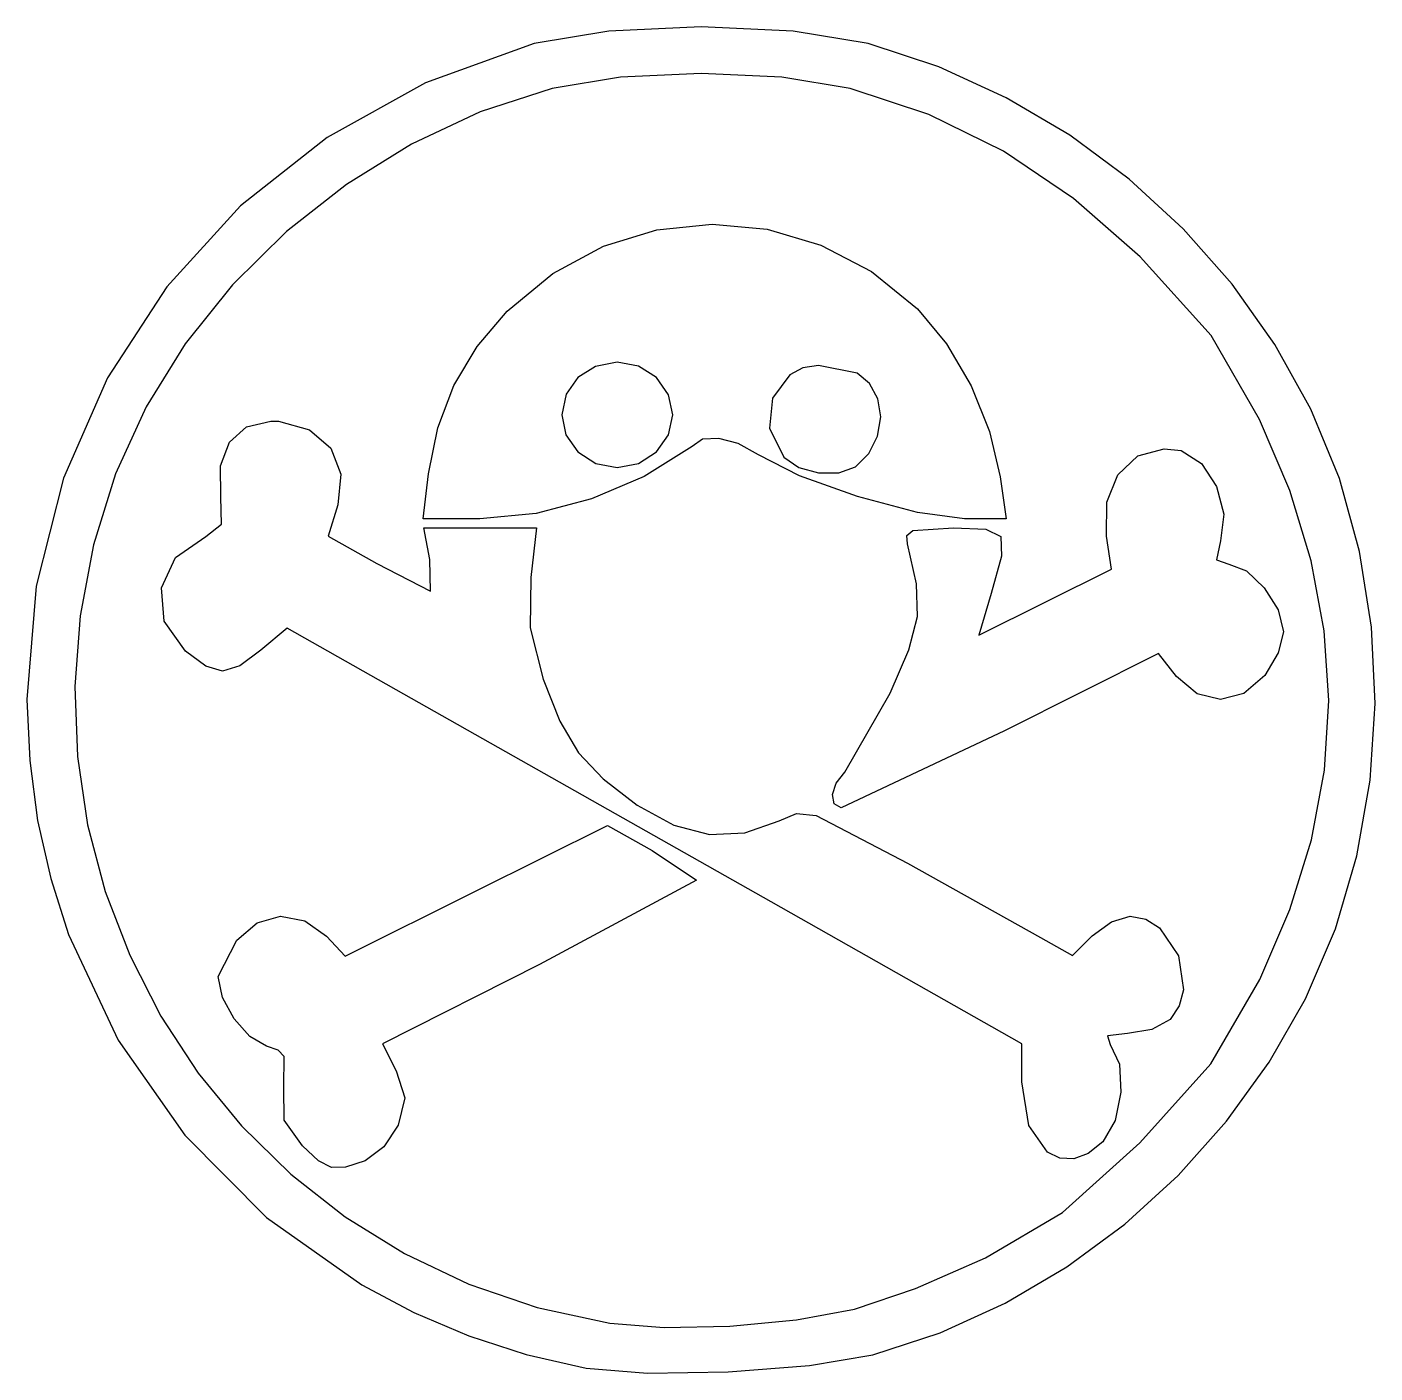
# Model space of a CAD drawing. Extents: x 96.5 to 112.5, y 143.7 to 159.7.
import ezdxf

# ---------------------------------------------------------------- set-up
doc = ezdxf.new("R2010")
doc.units = 0
doc.layers.add('SilkS', color=7, linetype='CONTINUOUS')

msp = doc.modelspace()

# ---------------------------------------------------------------- linework, layer by layer
at = {"layer": 'SilkS', "color": 7}
for points in [[(104.53798, 159.6732), (103.44356, 159.6242), (102.55462, 159.47717), (101.26339, 159.01081), (100.09663, 158.36151), (99.069039, 157.54826), (98.195311, 156.59011), (97.490153, 155.50607), (96.968267, 154.31515), (96.644353, 153.0364), (96.533115, 151.68881), (96.565295, 150.96316), (96.660155, 150.2542), (96.81521, 149.56491), (97.02796, 148.89828), (97.616559, 147.64491), (98.405983, 146.51798), (99.376263, 145.54136), (100.50743, 144.7389), (101.1271, 144.41045), (101.77951, 144.13449), (102.46215, 143.91401), (103.17253, 143.752), (103.90218, 143.693), (104.86015, 143.7064), (105.82492, 143.782), (106.57495, 143.90953), (107.37693, 144.1708), (108.14807, 144.52054), (108.88098, 144.95265), (109.56828, 145.46108), (110.20261, 146.03976), (110.77657, 146.68261), (111.28278, 147.38356), (111.71387, 148.13654), (112.06893, 148.96513), (112.32504, 149.83442), (112.48204, 150.73069), (112.53984, 151.64026), (112.49824, 152.54941), (112.35721, 153.44444), (112.11658, 154.31166), (111.77623, 155.13737), (111.34818, 155.90531), (110.84163, 156.61968), (110.26315, 157.27504), (109.61929, 157.86599), (108.91662, 158.3871), (108.16169, 158.83296), (107.36107, 159.19814), (106.52132, 159.47724), (105.63238, 159.62427), (104.53795, 159.67327)], [(104.53677, 159.120047), (103.57869, 159.075605), (102.76892, 158.942794), (101.915226, 158.66426), (101.097187, 158.281336), (100.326176, 157.804364), (99.614073, 157.244191), (98.972768, 156.610122), (98.413114, 155.91249), (97.946992, 155.162147), (97.585772, 154.368916), (97.323258, 153.527104), (97.163061, 152.682713), (97.100016, 151.842455), (97.131538, 151.012531), (97.253495, 150.200178), (97.461751, 149.411077), (97.752687, 148.652985), (98.122175, 147.931582), (98.566593, 147.253588), (99.082324, 146.626234), (99.665233, 146.05521), (100.31119, 145.548263), (101.01709, 145.110566), (101.778799, 144.749865), (102.592186, 144.472362), (103.453632, 144.284775), (104.100621, 144.233615), (104.87835, 144.249119), (105.670034, 144.324049), (106.360432, 144.452208), (107.082351, 144.69767), (107.914859, 145.05889), (108.828497, 145.598391), (109.74834, 146.425214), (110.591181, 147.365207), (111.171507, 148.365663), (111.529626, 149.196621), (111.785422, 150.02396), (111.938902, 150.849749), (111.989546, 151.676056), (111.937351, 152.503394), (111.783356, 153.334353), (111.526525, 154.16996), (111.166856, 155.012287), (110.594281, 156.011708), (109.749372, 156.944468), (108.960789, 157.637449), (108.126732, 158.200204), (107.243582, 158.634803), (106.306687, 158.943829), (105.495369, 159.076121)], [(104.668028, 157.331008), (105.322768, 157.271062), (105.959422, 157.083993), (106.559902, 156.769285), (107.106123, 156.327452), (107.450288, 155.91249), (107.743293, 155.413295), (107.96395, 154.872243), (108.090043, 154.333774), (108.158771, 153.833029), (107.663712, 153.833029), (107.107674, 153.908993), (106.394537, 154.098647), (105.705173, 154.345659), (105.218382, 154.595256), (104.979638, 154.727032), (104.748128, 154.789561), (104.554857, 154.779216), (104.430834, 154.691364), (103.863427, 154.338415), (103.237108, 154.07073), (102.580301, 153.895547), (101.912125, 153.833018), (101.238263, 153.833018), (101.301308, 154.369421), (101.410345, 154.912539), (101.602584, 155.41742), (101.877502, 155.880441), (102.233036, 156.29902), (102.777704, 156.74757), (103.377668, 157.068997), (104.013806, 157.263301)], [(103.541482, 155.692864), (103.285167, 155.643771), (103.075876, 155.510447), (102.9348, 155.31201), (102.882609, 155.06913), (102.932734, 154.830386), (103.075876, 154.627813), (103.289302, 154.492421), (103.541482, 154.444878), (103.793664, 154.492421), (104.007604, 154.627813), (104.15023, 154.830386), (104.200355, 155.06913), (104.15023, 155.307874), (104.007604, 155.510447), (103.793664, 155.64584)], [(105.930484, 155.655659), (105.745482, 155.625687), (105.589937, 155.54352), (105.386332, 155.265501), (105.35119, 154.909968), (105.519139, 154.565284), (105.697423, 154.443846), (105.931, 154.379766), (106.171813, 154.380296), (106.371283, 154.451611), (106.528898, 154.608189), (106.632249, 154.815929), (106.67204, 155.043304), (106.636385, 155.258797), (106.536647, 155.440179), (106.391439, 155.563171)], [(99.430622, 154.995232), (99.521572, 154.992137), (99.888475, 154.889301), (100.141689, 154.671226), (100.260546, 154.36582), (100.225922, 154.000984), (100.111202, 153.627363), (100.687909, 153.301801), (101.324562, 152.975723), (101.314746, 153.35141), (101.243949, 153.726582), (101.914191, 153.726582), (102.583918, 153.726582), (102.514671, 153.136952), (102.506416, 152.54164), (102.661446, 151.930825), (102.861434, 151.43008), (103.083126, 151.055944), (103.373546, 150.745368), (103.780239, 150.435311), (104.213807, 150.197598), (104.639103, 150.087526), (105.056132, 150.105095), (105.464892, 150.250306), (105.672113, 150.335571), (105.903108, 150.31025), (106.986765, 149.74646), (108.566512, 148.861759), (108.949433, 148.649886), (109.183013, 148.883463), (109.410903, 149.047796), (109.630529, 149.116524), (109.816565, 149.079318), (109.978829, 148.978033), (110.206204, 148.645235), (110.264081, 148.242158), (110.214991, 148.052507), (110.105435, 147.891276), (109.887878, 147.77242), (109.601591, 147.72281), (109.362845, 147.695939), (109.394886, 147.594138), (109.503923, 147.359008), (109.521491, 147.027763), (109.454314, 146.690316), (109.309102, 146.436067), (109.133919, 146.300159), (108.961837, 146.23763), (108.799054, 146.244879), (108.652295, 146.315677), (108.429569, 146.631936), (108.344302, 147.150249), (108.344302, 147.601385), (105.36929, 149.285519), (101.008316, 151.752036), (99.622871, 152.534933), (99.311779, 152.27345), (99.060115, 152.089483), (98.85651, 152.026954), (98.656522, 152.084831), (98.415709, 152.2626), (98.16353, 152.6202), (98.128906, 153.015525), (98.298404, 153.375194), (98.658073, 153.625823), (98.843591, 153.768968), (98.83687, 154.095046), (98.830679, 154.46143), (98.9361, 154.7441), (99.14022, 154.927552)], [(110.035143, 154.666572), (110.237713, 154.643315), (110.479042, 154.492421), (110.657326, 154.218019), (110.742594, 153.887808), (110.704869, 153.57103), (110.656295, 153.346754), (110.805123, 153.297663), (111.014411, 153.217047), (111.225252, 153.014993), (111.388031, 152.75351), (111.453143, 152.493576), (111.388031, 152.241912), (111.230935, 151.972161), (110.983404, 151.760288), (110.705385, 151.687941), (110.427366, 151.755121), (110.18242, 151.962343), (109.967962, 152.235194), (108.138617, 151.318971), (106.201267, 150.403264), (106.116002, 150.448741), (106.097402, 150.559329), (106.141326, 150.697304), (106.24468, 150.824428), (106.782115, 151.763905), (107.005357, 152.278086), (107.105607, 152.675477), (107.095791, 153.060985), (106.987273, 153.538992), (106.981584, 153.63666), (107.049799, 153.694019), (107.532973, 153.726576), (107.918479, 153.712633), (108.095213, 153.623749), (108.103468, 153.391722), (107.982026, 152.946788), (107.833717, 152.454312), (108.622816, 152.844985), (109.411914, 153.235658), (109.349385, 153.627366), (109.353513, 154.030442), (109.486836, 154.358071), (109.722998, 154.580278)], [(103.425211, 150.193976), (103.954894, 149.896836), (104.484576, 149.542852), (102.620092, 148.543947), (100.755605, 147.601369), (100.915802, 147.281493), (101.019672, 146.960583), (100.940607, 146.636053), (100.769559, 146.377671), (100.547867, 146.213341), (100.315838, 146.137893), (100.149442, 146.133765), (99.995446, 146.213862), (99.803208, 146.390596), (99.588753, 146.693936), (99.583593, 147.088228), (99.58825, 147.451512), (99.516937, 147.527476), (99.378446, 147.575019), (99.180524, 147.688708), (98.994488, 147.897996), (98.856513, 148.152761), (98.802252, 148.399776), (99.024979, 148.833856), (99.265789, 149.038496), (99.545361, 149.114976), (99.830614, 149.06175), (100.087963, 148.878298), (100.309655, 148.640586), (101.867183, 149.417284)]]:
    msp.add_lwpolyline(points, close=True, dxfattribs=at)

doc.saveas('drawing.dxf')
